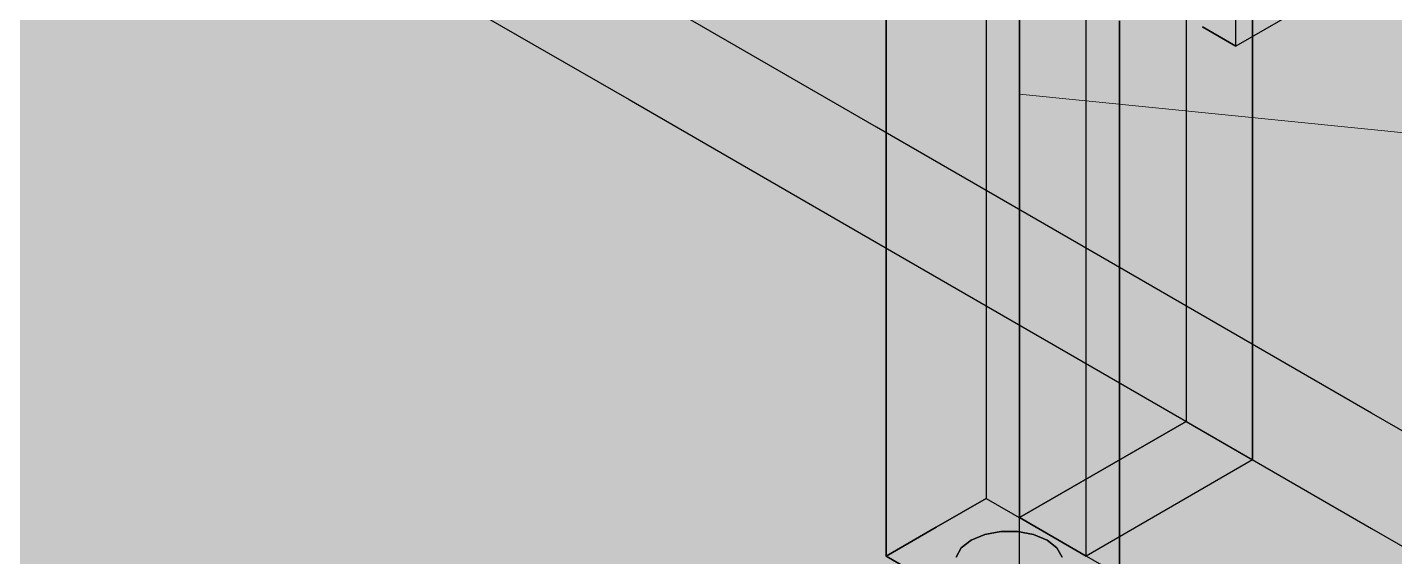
# Model space of a CAD drawing. Header units: metres. Extents: x 0 to 18.2, y -10 to 8.9.
# Drawn here: x 2.039 to 3.816, y 2.974 to 3.662 of the extents above; entities that cross this region are included whole.
import ezdxf

# ---------------------------------------------------------------- set-up
doc = ezdxf.new("R2010")
doc.units = ezdxf.units.M
doc.header["$LTSCALE"] = 0.25
doc.layers.add('ISO-ARISTAS', color=8, linetype='CONTINUOUS')
doc.layers.add('ISO-CONCRETO-SUP', color=254, linetype='CONTINUOUS', true_color=0xe8e8e8)
doc.layers.add('LLAMADAS', color=30, linetype='CONTINUOUS', lineweight=18)

msp = doc.modelspace()

# ---------------------------------------------------------------- linework, layer by layer
at = {"layer": 'ISO-ARISTAS', "color": 250}
for p, q in [((3.6317, 3.6501), (3.6317, 3.9251)), ((3.6317, 3.9251), (3.6317, 3.6501)), ((3.3286, 3.5751), (3.3286, 3.8501)), ((3.3286, 3.8501), (3.3286, 3.5751)), ((3.4152, 3.5251), (3.4152, 3.8001)), ((3.4152, 3.5251), (3.4152, 3.8001)), ((3.2853, 3.77), (3.2853, 3.65)), ((3.2853, 3.77), (3.2853, 3.65)), ((2.4997, 3.7536), (2.8213, 3.5679)), ((2.4997, 3.7536), (2.8213, 3.5679)), ((3.143, 3.5321), (2.8213, 3.7179)), ((3.143, 3.5321), (2.8213, 3.7179)), ((3.3286, 3.595), (3.3286, 3.715)), ((3.3286, 3.595), (3.3286, 3.715)), ((3.5451, 3.7001), (3.5451, 3.425)), ((3.5451, 3.7001), (3.5451, 3.425)), ((3.7413, 3.7132), (3.61, 3.6375)), ((3.7413, 3.7132), (3.61, 3.6375)), ((3.61, 3.6375), (3.61, 3.7125)), ((3.61, 3.6375), (3.61, 3.7125)), ((3.1554, 3.575), (3.1554, 3.695)), ((3.1554, 3.695), (3.1554, 3.575)), ((3.4585, 3.55), (3.4585, 3.67)), ((3.4585, 3.67), (3.4585, 3.55)), ((3.61, 3.6375), (3.5667, 3.6625)), ((3.5667, 3.6625), (3.61, 3.6375)), ((3.2853, 3.65), (3.2853, 3.53)), ((3.2853, 3.65), (3.2853, 3.53)), ((3.6317, 3.375), (3.6317, 3.6501)), ((3.6317, 3.6501), (3.6317, 3.375)), ((3.3286, 3.475), (3.3286, 3.595)), ((3.3286, 3.475), (3.3286, 3.595)), ((3.1554, 3.455), (3.1554, 3.575)), ((3.1554, 3.575), (3.1554, 3.455)), ((3.3286, 3.3), (3.3286, 3.5751)), ((3.3286, 3.5751), (3.3286, 3.3)), ((2.8213, 3.5679), (3.143, 3.3821)), ((2.8213, 3.5679), (3.143, 3.3821)), ((3.4585, 3.43), (3.4585, 3.55)), ((3.4585, 3.55), (3.4585, 3.43)), ((3.4647, 3.3464), (3.143, 3.5321)), ((3.4647, 3.3464), (3.143, 3.5321)), ((3.2853, 3.53), (3.2853, 3.41)), ((3.2853, 3.53), (3.2853, 3.41)), ((3.4152, 3.25), (3.4152, 3.5251)), ((3.4152, 3.25), (3.4152, 3.5251)), ((3.3286, 3.355), (3.3286, 3.475)), ((3.3286, 3.355), (3.3286, 3.475)), ((3.1554, 3.335), (3.1554, 3.455)), ((3.1554, 3.455), (3.1554, 3.335)), ((3.4585, 3.31), (3.4585, 3.43)), ((3.4585, 3.43), (3.4585, 3.31)), ((3.5451, 3.425), (3.5451, 3.15)), ((3.5451, 3.425), (3.5451, 3.15)), ((3.2853, 3.41), (3.2853, 3.29)), ((3.2853, 3.41), (3.2853, 3.29)), ((3.143, 3.3821), (3.4647, 3.1964)), ((3.143, 3.3821), (3.4647, 3.1964)), ((3.6317, 3.1), (3.6317, 3.375)), ((3.6317, 3.375), (3.6317, 3.1)), ((3.3286, 3.235), (3.3286, 3.355)), ((3.3286, 3.235), (3.3286, 3.355)), ((3.7863, 3.1607), (3.4647, 3.3464)), ((3.7863, 3.1607), (3.4647, 3.3464)), ((3.1554, 3.215), (3.1554, 3.335)), ((3.1554, 3.335), (3.1554, 3.215)), ((3.4585, 3.19), (3.4585, 3.31)), ((3.4585, 3.31), (3.4585, 3.19)), ((3.2853, 3.29), (3.2853, 3.17)), ((3.2853, 3.29), (3.2853, 3.17)), ((3.3286, 3.025), (3.3286, 3.3)), ((3.3286, 3.3), (3.3286, 3.025)), ((3.3286, 3.115), (3.3286, 3.235)), ((3.3286, 3.115), (3.3286, 3.235)), ((3.4152, 2.975), (3.4152, 3.25)), ((3.4152, 2.975), (3.4152, 3.25)), ((3.1554, 3.095), (3.1554, 3.215)), ((3.1554, 3.215), (3.1554, 3.095)), ((3.4585, 3.07), (3.4585, 3.19)), ((3.4585, 3.19), (3.4585, 3.07)), ((3.4647, 3.1964), (3.7863, 3.0107)), ((3.4647, 3.1964), (3.7863, 3.0107)), ((3.2853, 3.17), (3.2853, 3.05)), ((3.2853, 3.17), (3.2853, 3.05)), ((3.3286, 3.025), (3.5451, 3.15)), ((3.5451, 3.15), (3.3286, 3.025)), ((3.5451, 3.15), (3.6317, 3.1)), ((3.5451, 3.15), (3.6317, 3.1)), ((4.108, 2.975), (3.7863, 3.1607)), ((4.108, 2.975), (3.7863, 3.1607)), ((3.3286, 2.995), (3.3286, 3.115)), ((3.3286, 2.995), (3.3286, 3.115)), ((3.1554, 2.975), (3.1554, 3.095)), ((3.1554, 3.095), (3.1554, 2.975)), ((3.6317, 3.1), (3.4152, 2.975)), ((3.6317, 3.1), (3.4152, 2.975)), ((3.4585, 2.95), (3.4585, 3.07)), ((3.4585, 3.07), (3.4585, 2.95)), ((3.2203, 3.0125), (3.2853, 3.05)), ((3.2853, 3.05), (3.2203, 3.0125)), ((3.2853, 3.05), (3.3719, 3)), ((3.2853, 3.05), (3.3719, 3)), ((3.4152, 2.975), (3.3286, 3.025)), ((3.3286, 3.025), (3.4152, 2.975)), ((3.1554, 2.975), (3.2203, 3.0125)), ((3.2203, 3.0125), (3.1554, 2.975)), ((3.2835, 3.0032), (3.2658, 2.9957)), ((3.2658, 2.9957), (3.2835, 3.0032)), ((3.3042, 3.0071), (3.2835, 3.0032)), ((3.2835, 3.0032), (3.3042, 3.0071)), ((3.3261, 3.0071), (3.3042, 3.0071)), ((3.3042, 3.0071), (3.3261, 3.0071)), ((3.3469, 3.0032), (3.3261, 3.0071)), ((3.3261, 3.0071), (3.3469, 3.0032)), ((3.3645, 2.9957), (3.3469, 3.0032)), ((3.3469, 3.0032), (3.3645, 2.9957)), ((3.7863, 3.0107), (4.108, 2.825)), ((3.7863, 3.0107), (4.108, 2.825)), ((3.253, 2.9855), (3.2462, 2.9736)), ((3.2462, 2.9736), (3.253, 2.9855)), ((3.253, 2.9855), (3.2658, 2.9957)), ((3.2658, 2.9957), (3.253, 2.9855)), ((3.3286, 2.875), (3.3286, 2.995)), ((3.3286, 2.875), (3.3286, 2.995)), ((3.3645, 2.9957), (3.3774, 2.9855)), ((3.3774, 2.9855), (3.3645, 2.9957)), ((3.3719, 3), (3.4585, 2.95)), ((3.3719, 3), (3.4585, 2.95)), ((3.3841, 2.9736), (3.3774, 2.9855)), ((3.3774, 2.9855), (3.3841, 2.9736)), ((3.242, 2.925), (3.1554, 2.975)), ((3.1554, 2.975), (3.242, 2.925))]:
    msp.add_line(p, q, dxfattribs=at)
at = {"layer": 'ISO-CONCRETO-SUP', "true_color": 0x575d65}
for points in [[(3.5451, 3.7001), (3.3286, 3.5751), (3.5451, 3.9751), (3.3286, 3.8501)], [(3.6317, 3.6501), (3.4152, 3.5251), (3.6317, 3.9251), (3.4152, 3.8001)], [(3.7413, 3.7132), (3.61, 3.6375), (3.7413, 3.7882), (3.61, 3.7125)], [(3.5451, 3.425), (3.3286, 3.3), (3.5451, 3.7001), (3.3286, 3.5751)], [(3.6317, 3.375), (3.4152, 3.25), (3.6317, 3.6501), (3.4152, 3.5251)], [(3.5451, 3.15), (3.3286, 3.025), (3.5451, 3.425), (3.3286, 3.3)], [(3.6317, 3.1), (3.4152, 2.975), (3.6317, 3.375), (3.4152, 3.25)]]:
    msp.add_solid(points, dxfattribs=at)
at = {"layer": 'ISO-CONCRETO-SUP', "true_color": 0x616771}
for points in [[(3.5451, 3.7001), (3.6317, 3.6501), (3.5451, 3.9751), (3.6317, 3.9251)], [(3.3286, 3.5751), (3.4152, 3.5251), (3.3286, 3.8501), (3.4152, 3.8001)], [(3.5667, 3.6625), (3.61, 3.6375), (3.5667, 3.7375), (3.61, 3.7125)], [(3.5451, 3.425), (3.6317, 3.375), (3.5451, 3.7001), (3.6317, 3.6501)], [(3.3286, 3.3), (3.4152, 3.25), (3.3286, 3.5751), (3.4152, 3.5251)], [(3.5451, 3.15), (3.6317, 3.1), (3.5451, 3.425), (3.6317, 3.375)], [(3.3286, 3.025), (3.4152, 2.975), (3.3286, 3.3), (3.4152, 3.25)]]:
    msp.add_solid(points, dxfattribs=at)
at = {"layer": 'ISO-CONCRETO-SUP', "true_color": 0xb9c7a5}
for points in [[(2.178, 3.9393), (2.4997, 3.7536), (1.9074, 3.783), (2.229, 3.5973)], [(1.9074, 3.783), (2.229, 3.5973), (1.6367, 3.6268), (1.9584, 3.4411)], [(2.4997, 3.7536), (2.8213, 3.5679), (2.229, 3.5973), (2.5507, 3.4116)], [(2.229, 3.5973), (2.5507, 3.4116), (1.9584, 3.4411), (2.2801, 3.2554)], [(2.8213, 3.5679), (3.143, 3.3821), (2.5507, 3.4116), (2.8724, 3.2259)], [(1.9584, 3.4411), (2.2801, 3.2554), (1.6878, 3.2848), (2.0094, 3.0991)], [(2.5507, 3.4116), (2.8724, 3.2259), (2.2801, 3.2554), (2.6017, 3.0696)], [(3.143, 3.3821), (3.4647, 3.1964), (2.8724, 3.2259), (3.194, 3.0402)], [(2.2801, 3.2554), (2.6017, 3.0696), (2.0094, 3.0991), (2.3311, 2.9134)], [(2.8724, 3.2259), (3.194, 3.0402), (2.6017, 3.0696), (2.9234, 2.8839)], [(3.4647, 3.1964), (3.7863, 3.0107), (3.194, 3.0402), (3.5157, 2.8545)], [(2.0094, 3.0991), (2.3311, 2.9134), (1.7388, 2.9429), (2.0605, 2.7571)], [(2.6017, 3.0696), (2.9234, 2.8839), (2.3311, 2.9134), (2.6528, 2.7277)], [(3.194, 3.0402), (3.5157, 2.8545), (2.9234, 2.8839), (3.2451, 2.6982)], [(3.7863, 3.0107), (4.108, 2.825), (3.5157, 2.8545), (3.8374, 2.6688)]]:
    msp.add_solid(points, dxfattribs=at)
at = {"layer": 'ISO-CONCRETO-SUP', "true_color": 0xb5b3ad}
for points in [[(2.4997, 3.7536), (2.8213, 3.5679), (2.4997, 3.9036), (2.8213, 3.7179)], [(2.8213, 3.5679), (3.143, 3.3821), (2.8213, 3.7179), (3.143, 3.5321)], [(3.143, 3.3821), (3.4647, 3.1964), (3.143, 3.5321), (3.4647, 3.3464)], [(3.4647, 3.1964), (3.7863, 3.0107), (3.4647, 3.3464), (3.7863, 3.1607)], [(3.7863, 3.0107), (4.108, 2.825), (3.7863, 3.1607), (4.108, 2.975)]]:
    msp.add_solid(points, dxfattribs=at)
at = {"layer": 'ISO-CONCRETO-SUP', "true_color": 0xc9c7c0}
for points in [[(3.1461, 3.9054), (3.4678, 3.7196), (2.8213, 3.7179), (3.143, 3.5321)], [(3.7925, 3.9071), (4.1142, 3.7214), (3.4678, 3.7196), (3.7894, 3.5339)], [(3.4678, 3.7196), (3.7894, 3.5339), (3.143, 3.5321), (3.4647, 3.3464)], [(4.1142, 3.7214), (4.4359, 3.5357), (3.7894, 3.5339), (4.1111, 3.3482)], [(3.7894, 3.5339), (4.1111, 3.3482), (3.4647, 3.3464), (3.7863, 3.1607)], [(4.1111, 3.3482), (4.4328, 3.1625), (3.7863, 3.1607), (4.108, 2.975)]]:
    msp.add_solid(points, dxfattribs=at)
at = {"layer": 'ISO-CONCRETO-SUP', "true_color": 0xb2b2ad}
for points in [[(3.1554, 3.695), (3.242, 3.645), (3.1554, 3.815), (3.242, 3.765)], [(3.2853, 3.65), (3.3719, 3.6), (3.2853, 3.77), (3.3719, 3.72)], [(3.242, 3.645), (3.3286, 3.595), (3.242, 3.765), (3.3286, 3.715)], [(3.3719, 3.6), (3.4585, 3.55), (3.3719, 3.72), (3.4585, 3.67)], [(3.1554, 3.575), (3.242, 3.525), (3.1554, 3.695), (3.242, 3.645)], [(3.242, 3.525), (3.3286, 3.475), (3.242, 3.645), (3.3286, 3.595)], [(3.2853, 3.53), (3.3719, 3.48), (3.2853, 3.65), (3.3719, 3.6)], [(3.3719, 3.48), (3.4585, 3.43), (3.3719, 3.6), (3.4585, 3.55)], [(3.1554, 3.455), (3.242, 3.405), (3.1554, 3.575), (3.242, 3.525)], [(3.242, 3.405), (3.3286, 3.355), (3.242, 3.525), (3.3286, 3.475)], [(3.2853, 3.41), (3.3719, 3.36), (3.2853, 3.53), (3.3719, 3.48)], [(3.3719, 3.36), (3.4585, 3.31), (3.3719, 3.48), (3.4585, 3.43)], [(3.1554, 3.335), (3.242, 3.285), (3.1554, 3.455), (3.242, 3.405)], [(3.242, 3.285), (3.3286, 3.235), (3.242, 3.405), (3.3286, 3.355)], [(3.2853, 3.29), (3.3719, 3.24), (3.2853, 3.41), (3.3719, 3.36)], [(3.3719, 3.24), (3.4585, 3.19), (3.3719, 3.36), (3.4585, 3.31)], [(3.1554, 3.215), (3.242, 3.165), (3.1554, 3.335), (3.242, 3.285)], [(3.2853, 3.17), (3.3719, 3.12), (3.2853, 3.29), (3.3719, 3.24)], [(3.242, 3.165), (3.3286, 3.115), (3.242, 3.285), (3.3286, 3.235)], [(3.3719, 3.12), (3.4585, 3.07), (3.3719, 3.24), (3.4585, 3.19)], [(3.1554, 3.095), (3.242, 3.045), (3.1554, 3.215), (3.242, 3.165)], [(3.242, 3.045), (3.3286, 2.995), (3.242, 3.165), (3.3286, 3.115)], [(3.2853, 3.05), (3.3719, 3), (3.2853, 3.17), (3.3719, 3.12)], [(3.3719, 3), (3.4585, 2.95), (3.3719, 3.12), (3.4585, 3.07)], [(3.1554, 2.975), (3.242, 2.925), (3.1554, 3.095), (3.242, 3.045)], [(3.242, 2.925), (3.3286, 2.875), (3.242, 3.045), (3.3286, 2.995)]]:
    msp.add_solid(points, dxfattribs=at)
at = {"layer": 'ISO-CONCRETO-SUP', "true_color": 0x9f9f9b}
for points in [[(3.4585, 3.67), (3.3935, 3.6325), (3.4585, 3.79), (3.3935, 3.7525)], [(3.2853, 3.65), (3.2203, 3.6125), (3.2853, 3.77), (3.2203, 3.7325)], [(3.3935, 3.6325), (3.3286, 3.595), (3.3935, 3.7525), (3.3286, 3.715)], [(3.2203, 3.6125), (3.1554, 3.575), (3.2203, 3.7325), (3.1554, 3.695)], [(3.4585, 3.55), (3.3935, 3.5125), (3.4585, 3.67), (3.3935, 3.6325)], [(3.2853, 3.53), (3.2203, 3.4925), (3.2853, 3.65), (3.2203, 3.6125)], [(3.3935, 3.5125), (3.3286, 3.475), (3.3935, 3.6325), (3.3286, 3.595)], [(3.2203, 3.4925), (3.1554, 3.455), (3.2203, 3.6125), (3.1554, 3.575)], [(3.4585, 3.43), (3.3935, 3.3925), (3.4585, 3.55), (3.3935, 3.5125)], [(3.2853, 3.41), (3.2203, 3.3725), (3.2853, 3.53), (3.2203, 3.4925)], [(3.3935, 3.3925), (3.3286, 3.355), (3.3935, 3.5125), (3.3286, 3.475)], [(3.2203, 3.3725), (3.1554, 3.335), (3.2203, 3.4925), (3.1554, 3.455)], [(3.4585, 3.31), (3.3935, 3.2725), (3.4585, 3.43), (3.3935, 3.3925)], [(3.2853, 3.29), (3.2203, 3.2525), (3.2853, 3.41), (3.2203, 3.3725)], [(3.3935, 3.2725), (3.3286, 3.235), (3.3935, 3.3925), (3.3286, 3.355)], [(3.2203, 3.2525), (3.1554, 3.215), (3.2203, 3.3725), (3.1554, 3.335)], [(3.4585, 3.19), (3.3935, 3.1525), (3.4585, 3.31), (3.3935, 3.2725)], [(3.2853, 3.17), (3.2203, 3.1325), (3.2853, 3.29), (3.2203, 3.2525)], [(3.3935, 3.1525), (3.3286, 3.115), (3.3935, 3.2725), (3.3286, 3.235)], [(3.2203, 3.1325), (3.1554, 3.095), (3.2203, 3.2525), (3.1554, 3.215)], [(3.4585, 3.07), (3.3935, 3.0325), (3.4585, 3.19), (3.3935, 3.1525)], [(3.2853, 3.05), (3.2203, 3.0125), (3.2853, 3.17), (3.2203, 3.1325)], [(3.3935, 3.0325), (3.3286, 2.995), (3.3935, 3.1525), (3.3286, 3.115)], [(3.2203, 3.0125), (3.1554, 2.975), (3.2203, 3.1325), (3.1554, 3.095)], [(3.4585, 2.95), (3.3935, 2.9125), (3.4585, 3.07), (3.3935, 3.0325)], [(3.3935, 2.9125), (3.3286, 2.875), (3.3935, 3.0325), (3.3286, 2.995)]]:
    msp.add_solid(points, dxfattribs=at)
at = {"layer": 'ISO-CONCRETO-SUP', "true_color": 0x73889d}
for points in [[(3.2462, 3.7736), (3.2462, 3.7609), (3.2462, 3.6736), (3.2462, 3.6609)], [(3.3841, 3.7609), (3.3841, 3.7736), (3.3841, 3.6609), (3.3841, 3.6736)], [(3.2462, 3.6736), (3.2462, 3.6609), (3.2462, 3.5736), (3.2462, 3.5609)], [(3.3841, 3.6609), (3.3841, 3.6736), (3.3841, 3.5609), (3.3841, 3.5736)], [(3.2462, 3.5736), (3.2462, 3.5609), (3.2462, 3.4736), (3.2462, 3.4609)], [(3.3841, 3.5609), (3.3841, 3.5736), (3.3841, 3.4609), (3.3841, 3.4736)], [(3.2462, 3.4736), (3.2462, 3.4609), (3.2462, 3.3736), (3.2462, 3.3609)], [(3.3841, 3.4609), (3.3841, 3.4736), (3.3841, 3.3609), (3.3841, 3.3736)], [(3.2462, 3.3736), (3.2462, 3.3609), (3.2462, 3.2736), (3.2462, 3.2609)], [(3.3841, 3.3609), (3.3841, 3.3736), (3.3841, 3.2609), (3.3841, 3.2736)], [(3.2462, 3.2736), (3.2462, 3.2609), (3.2462, 3.1736), (3.2462, 3.1609)], [(3.3841, 3.2609), (3.3841, 3.2736), (3.3841, 3.1609), (3.3841, 3.1736)], [(3.2462, 3.1736), (3.2462, 3.1609), (3.2462, 3.0736), (3.2462, 3.0609)], [(3.3841, 3.1609), (3.3841, 3.1736), (3.3841, 3.0609), (3.3841, 3.0736)], [(3.2462, 3.0736), (3.2462, 3.0609), (3.2462, 2.9736), (3.2462, 2.9609)], [(3.3841, 3.0609), (3.3841, 3.0736), (3.3841, 2.9609), (3.3841, 2.9736)]]:
    msp.add_solid(points, dxfattribs=at)
at = {"layer": 'ISO-CONCRETO-SUP', "true_color": 0x8199b0}
for points in [[(3.2462, 3.7609), (3.253, 3.749), (3.2462, 3.6609), (3.253, 3.649)], [(3.3841, 3.6736), (3.3774, 3.6855), (3.3841, 3.5736), (3.3774, 3.5855)], [(3.2462, 3.6609), (3.253, 3.649), (3.2462, 3.5609), (3.253, 3.549)], [(3.3841, 3.5736), (3.3774, 3.5855), (3.3841, 3.4736), (3.3774, 3.4855)], [(3.2462, 3.5609), (3.253, 3.549), (3.2462, 3.4609), (3.253, 3.449)], [(3.3841, 3.4736), (3.3774, 3.4855), (3.3841, 3.3736), (3.3774, 3.3855)], [(3.2462, 3.4609), (3.253, 3.449), (3.2462, 3.3609), (3.253, 3.349)], [(3.3841, 3.3736), (3.3774, 3.3855), (3.3841, 3.2736), (3.3774, 3.2855)], [(3.2462, 3.3609), (3.253, 3.349), (3.2462, 3.2609), (3.253, 3.249)], [(3.3841, 3.2736), (3.3774, 3.2855), (3.3841, 3.1736), (3.3774, 3.1855)], [(3.2462, 3.2609), (3.253, 3.249), (3.2462, 3.1609), (3.253, 3.149)], [(3.3841, 3.1736), (3.3774, 3.1855), (3.3841, 3.0736), (3.3774, 3.0855)], [(3.2462, 3.1609), (3.253, 3.149), (3.2462, 3.0609), (3.253, 3.049)], [(3.3841, 3.0736), (3.3774, 3.0855), (3.3841, 2.9736), (3.3774, 2.9855)], [(3.2462, 3.0609), (3.253, 3.049), (3.2462, 2.9609), (3.253, 2.949)]]:
    msp.add_solid(points, dxfattribs=at)
at = {"layer": 'ISO-CONCRETO-SUP', "true_color": 0x6d8195}
for points in [[(3.3774, 3.749), (3.3841, 3.7609), (3.3774, 3.649), (3.3841, 3.6609)], [(3.253, 3.6855), (3.2462, 3.6736), (3.253, 3.5855), (3.2462, 3.5736)], [(3.3774, 3.649), (3.3841, 3.6609), (3.3774, 3.549), (3.3841, 3.5609)], [(3.253, 3.5855), (3.2462, 3.5736), (3.253, 3.4855), (3.2462, 3.4736)], [(3.3774, 3.549), (3.3841, 3.5609), (3.3774, 3.449), (3.3841, 3.4609)], [(3.253, 3.4855), (3.2462, 3.4736), (3.253, 3.3855), (3.2462, 3.3736)], [(3.3774, 3.449), (3.3841, 3.4609), (3.3774, 3.349), (3.3841, 3.3609)], [(3.253, 3.3855), (3.2462, 3.3736), (3.253, 3.2855), (3.2462, 3.2736)], [(3.3774, 3.349), (3.3841, 3.3609), (3.3774, 3.249), (3.3841, 3.2609)], [(3.253, 3.2855), (3.2462, 3.2736), (3.253, 3.1855), (3.2462, 3.1736)], [(3.3774, 3.249), (3.3841, 3.2609), (3.3774, 3.149), (3.3841, 3.1609)], [(3.253, 3.1855), (3.2462, 3.1736), (3.253, 3.0855), (3.2462, 3.0736)], [(3.3774, 3.149), (3.3841, 3.1609), (3.3774, 3.049), (3.3841, 3.0609)], [(3.253, 3.0855), (3.2462, 3.0736), (3.253, 2.9855), (3.2462, 2.9736)], [(3.3774, 3.049), (3.3841, 3.0609), (3.3774, 2.949), (3.3841, 2.9609)]]:
    msp.add_solid(points, dxfattribs=at)
at = {"layer": 'ISO-CONCRETO-SUP', "true_color": 0x8da7c1}
for points in [[(3.253, 3.749), (3.2658, 3.7388), (3.253, 3.649), (3.2658, 3.6387)], [(3.3774, 3.6855), (3.3645, 3.6957), (3.3774, 3.5855), (3.3645, 3.5957)], [(3.253, 3.649), (3.2658, 3.6387), (3.253, 3.549), (3.2658, 3.5387)], [(3.3774, 3.5855), (3.3645, 3.5957), (3.3774, 3.4855), (3.3645, 3.4957)], [(3.253, 3.549), (3.2658, 3.5387), (3.253, 3.449), (3.2658, 3.4387)], [(3.3774, 3.4855), (3.3645, 3.4957), (3.3774, 3.3855), (3.3645, 3.3958)], [(3.253, 3.449), (3.2658, 3.4387), (3.253, 3.349), (3.2658, 3.3388)], [(3.3774, 3.3855), (3.3645, 3.3958), (3.3774, 3.2855), (3.3645, 3.2957)], [(3.253, 3.349), (3.2658, 3.3388), (3.253, 3.249), (3.2658, 3.2388)], [(3.3774, 3.2855), (3.3645, 3.2957), (3.3774, 3.1855), (3.3645, 3.1957)], [(3.253, 3.249), (3.2658, 3.2388), (3.253, 3.149), (3.2658, 3.1387)], [(3.3774, 3.1855), (3.3645, 3.1957), (3.3774, 3.0855), (3.3645, 3.0957)], [(3.253, 3.149), (3.2658, 3.1387), (3.253, 3.049), (3.2658, 3.0388)], [(3.3774, 3.0855), (3.3645, 3.0957), (3.3774, 2.9855), (3.3645, 2.9957)], [(3.253, 3.049), (3.2658, 3.0388), (3.253, 2.949), (3.2658, 2.9387)]]:
    msp.add_solid(points, dxfattribs=at)
at = {"layer": 'ISO-CONCRETO-SUP', "true_color": 0x95b1cc}
for points in [[(3.2658, 3.7388), (3.2835, 3.7313), (3.2658, 3.6387), (3.2835, 3.6313)], [(3.3645, 3.6957), (3.3469, 3.7032), (3.3645, 3.5957), (3.3469, 3.6032)], [(3.2658, 3.6387), (3.2835, 3.6313), (3.2658, 3.5387), (3.2835, 3.5313)], [(3.3645, 3.5957), (3.3469, 3.6032), (3.3645, 3.4957), (3.3469, 3.5032)], [(3.2658, 3.5387), (3.2835, 3.5313), (3.2658, 3.4387), (3.2835, 3.4313)], [(3.3645, 3.4957), (3.3469, 3.5032), (3.3645, 3.3958), (3.3469, 3.4032)], [(3.2658, 3.4387), (3.2835, 3.4313), (3.2658, 3.3388), (3.2835, 3.3313)], [(3.3645, 3.3958), (3.3469, 3.4032), (3.3645, 3.2957), (3.3469, 3.3032)], [(3.2658, 3.3388), (3.2835, 3.3313), (3.2658, 3.2388), (3.2835, 3.2313)], [(3.3645, 3.2957), (3.3469, 3.3032), (3.3645, 3.1957), (3.3469, 3.2032)], [(3.2658, 3.2388), (3.2835, 3.2313), (3.2658, 3.1387), (3.2835, 3.1313)], [(3.3645, 3.1957), (3.3469, 3.2032), (3.3645, 3.0957), (3.3469, 3.1032)], [(3.2658, 3.1387), (3.2835, 3.1313), (3.2658, 3.0388), (3.2835, 3.0313)], [(3.3645, 3.0957), (3.3469, 3.1032), (3.3645, 2.9957), (3.3469, 3.0032)], [(3.2658, 3.0388), (3.2835, 3.0313), (3.2658, 2.9387), (3.2835, 2.9313)]]:
    msp.add_solid(points, dxfattribs=at)
at = {"layer": 'ISO-CONCRETO-SUP', "true_color": 0x88a2bb}
for points in [[(3.3469, 3.7313), (3.3645, 3.7388), (3.3469, 3.6313), (3.3645, 3.6387)], [(3.2835, 3.7032), (3.2658, 3.6957), (3.2835, 3.6032), (3.2658, 3.5957)], [(3.3469, 3.6313), (3.3645, 3.6387), (3.3469, 3.5313), (3.3645, 3.5387)], [(3.2835, 3.6032), (3.2658, 3.5957), (3.2835, 3.5032), (3.2658, 3.4957)], [(3.3469, 3.5313), (3.3645, 3.5387), (3.3469, 3.4313), (3.3645, 3.4387)], [(3.2835, 3.5032), (3.2658, 3.4957), (3.2835, 3.4032), (3.2658, 3.3958)], [(3.3469, 3.4313), (3.3645, 3.4387), (3.3469, 3.3313), (3.3645, 3.3388)], [(3.2835, 3.4032), (3.2658, 3.3958), (3.2835, 3.3032), (3.2658, 3.2957)], [(3.3469, 3.3313), (3.3645, 3.3388), (3.3469, 3.2313), (3.3645, 3.2388)], [(3.2835, 3.3032), (3.2658, 3.2957), (3.2835, 3.2032), (3.2658, 3.1957)], [(3.3469, 3.2313), (3.3645, 3.2388), (3.3469, 3.1313), (3.3645, 3.1387)], [(3.2835, 3.2032), (3.2658, 3.1957), (3.2835, 3.1032), (3.2658, 3.0957)], [(3.3469, 3.1313), (3.3645, 3.1387), (3.3469, 3.0313), (3.3645, 3.0388)], [(3.2835, 3.1032), (3.2658, 3.0957), (3.2835, 3.0032), (3.2658, 2.9957)], [(3.3469, 3.0313), (3.3645, 3.0388), (3.3469, 2.9313), (3.3645, 2.9387)]]:
    msp.add_solid(points, dxfattribs=at)
at = {"layer": 'ISO-CONCRETO-SUP', "true_color": 0x7c93a9}
for points in [[(3.3645, 3.7388), (3.3774, 3.749), (3.3645, 3.6387), (3.3774, 3.649)], [(3.2658, 3.6957), (3.253, 3.6855), (3.2658, 3.5957), (3.253, 3.5855)], [(3.3645, 3.6387), (3.3774, 3.649), (3.3645, 3.5387), (3.3774, 3.549)], [(3.2658, 3.5957), (3.253, 3.5855), (3.2658, 3.4957), (3.253, 3.4855)], [(3.3645, 3.5387), (3.3774, 3.549), (3.3645, 3.4387), (3.3774, 3.449)], [(3.2658, 3.4957), (3.253, 3.4855), (3.2658, 3.3958), (3.253, 3.3855)], [(3.3645, 3.4387), (3.3774, 3.449), (3.3645, 3.3388), (3.3774, 3.349)], [(3.2658, 3.3958), (3.253, 3.3855), (3.2658, 3.2957), (3.253, 3.2855)], [(3.3645, 3.3388), (3.3774, 3.349), (3.3645, 3.2388), (3.3774, 3.249)], [(3.2658, 3.2957), (3.253, 3.2855), (3.2658, 3.1957), (3.253, 3.1855)], [(3.3645, 3.2388), (3.3774, 3.249), (3.3645, 3.1387), (3.3774, 3.149)], [(3.2658, 3.1957), (3.253, 3.1855), (3.2658, 3.0957), (3.253, 3.0855)], [(3.3645, 3.1387), (3.3774, 3.149), (3.3645, 3.0388), (3.3774, 3.049)], [(3.2658, 3.0957), (3.253, 3.0855), (3.2658, 2.9957), (3.253, 2.9855)], [(3.3645, 3.0388), (3.3774, 3.049), (3.3645, 2.9387), (3.3774, 2.949)]]:
    msp.add_solid(points, dxfattribs=at)
at = {"layer": 'ISO-CONCRETO-SUP', "true_color": 0x6b737d}
for points in [[(3.6979, 3.7382), (3.7413, 3.7132), (3.5667, 3.6625), (3.61, 3.6375)], [(3.5451, 3.15), (3.6317, 3.1), (3.3286, 3.025), (3.4152, 2.975)]]:
    msp.add_solid(points, dxfattribs=at)
at = {"layer": 'ISO-CONCRETO-SUP', "true_color": 0x99b6d1}
for points in [[(3.2835, 3.7313), (3.3042, 3.7274), (3.2835, 3.6313), (3.3042, 3.6274)], [(3.3469, 3.7032), (3.3261, 3.7071), (3.3469, 3.6032), (3.3261, 3.6071)], [(3.2835, 3.6313), (3.3042, 3.6274), (3.2835, 3.5313), (3.3042, 3.5274)], [(3.3469, 3.6032), (3.3261, 3.6071), (3.3469, 3.5032), (3.3261, 3.5071)], [(3.2835, 3.5313), (3.3042, 3.5274), (3.2835, 3.4313), (3.3042, 3.4274)], [(3.3469, 3.5032), (3.3261, 3.5071), (3.3469, 3.4032), (3.3261, 3.4071)], [(3.2835, 3.4313), (3.3042, 3.4274), (3.2835, 3.3313), (3.3042, 3.3274)], [(3.3469, 3.4032), (3.3261, 3.4071), (3.3469, 3.3032), (3.3261, 3.3071)], [(3.2835, 3.3313), (3.3042, 3.3274), (3.2835, 3.2313), (3.3042, 3.2274)], [(3.3469, 3.3032), (3.3261, 3.3071), (3.3469, 3.2032), (3.3261, 3.2071)], [(3.2835, 3.2313), (3.3042, 3.2274), (3.2835, 3.1313), (3.3042, 3.1274)], [(3.3469, 3.2032), (3.3261, 3.2071), (3.3469, 3.1032), (3.3261, 3.1071)], [(3.2835, 3.1313), (3.3042, 3.1274), (3.2835, 3.0313), (3.3042, 3.0274)], [(3.3469, 3.1032), (3.3261, 3.1071), (3.3469, 3.0032), (3.3261, 3.0071)], [(3.2835, 3.0313), (3.3042, 3.0274), (3.2835, 2.9313), (3.3042, 2.9274)]]:
    msp.add_solid(points, dxfattribs=at)
at = {"layer": 'ISO-CONCRETO-SUP', "true_color": 0x98b5d0}
for points in [[(3.3042, 3.7274), (3.3261, 3.7274), (3.3042, 3.6274), (3.3261, 3.6274)], [(3.3261, 3.7071), (3.3042, 3.7071), (3.3261, 3.6071), (3.3042, 3.6071)], [(3.3042, 3.6274), (3.3261, 3.6274), (3.3042, 3.5274), (3.3261, 3.5274)], [(3.3261, 3.6071), (3.3042, 3.6071), (3.3261, 3.5071), (3.3042, 3.5071)], [(3.3042, 3.5274), (3.3261, 3.5274), (3.3042, 3.4274), (3.3261, 3.4274)], [(3.3261, 3.5071), (3.3042, 3.5071), (3.3261, 3.4071), (3.3042, 3.4071)], [(3.3042, 3.4274), (3.3261, 3.4274), (3.3042, 3.3274), (3.3261, 3.3274)], [(3.3261, 3.4071), (3.3042, 3.4071), (3.3261, 3.3071), (3.3042, 3.3071)], [(3.3042, 3.3274), (3.3261, 3.3274), (3.3042, 3.2274), (3.3261, 3.2274)], [(3.3261, 3.3071), (3.3042, 3.3071), (3.3261, 3.2071), (3.3042, 3.2071)], [(3.3042, 3.2274), (3.3261, 3.2274), (3.3042, 3.1274), (3.3261, 3.1274)], [(3.3261, 3.2071), (3.3042, 3.2071), (3.3261, 3.1071), (3.3042, 3.1071)], [(3.3042, 3.1274), (3.3261, 3.1274), (3.3042, 3.0274), (3.3261, 3.0274)], [(3.3261, 3.1071), (3.3042, 3.1071), (3.3261, 3.0071), (3.3042, 3.0071)], [(3.3042, 3.0274), (3.3261, 3.0274), (3.3042, 2.9274), (3.3261, 2.9274)]]:
    msp.add_solid(points, dxfattribs=at)
at = {"layer": 'ISO-CONCRETO-SUP', "true_color": 0x92aec8}
for points in [[(3.3261, 3.7274), (3.3469, 3.7313), (3.3261, 3.6274), (3.3469, 3.6313)], [(3.3042, 3.7071), (3.2835, 3.7032), (3.3042, 3.6071), (3.2835, 3.6032)], [(3.3261, 3.6274), (3.3469, 3.6313), (3.3261, 3.5274), (3.3469, 3.5313)], [(3.3042, 3.6071), (3.2835, 3.6032), (3.3042, 3.5071), (3.2835, 3.5032)], [(3.3261, 3.5274), (3.3469, 3.5313), (3.3261, 3.4274), (3.3469, 3.4313)], [(3.3042, 3.5071), (3.2835, 3.5032), (3.3042, 3.4071), (3.2835, 3.4032)], [(3.3261, 3.4274), (3.3469, 3.4313), (3.3261, 3.3274), (3.3469, 3.3313)], [(3.3042, 3.4071), (3.2835, 3.4032), (3.3042, 3.3071), (3.2835, 3.3032)], [(3.3261, 3.3274), (3.3469, 3.3313), (3.3261, 3.2274), (3.3469, 3.2313)], [(3.3042, 3.3071), (3.2835, 3.3032), (3.3042, 3.2071), (3.2835, 3.2032)], [(3.3261, 3.2274), (3.3469, 3.2313), (3.3261, 3.1274), (3.3469, 3.1313)], [(3.3042, 3.2071), (3.2835, 3.2032), (3.3042, 3.1071), (3.2835, 3.1032)], [(3.3261, 3.1274), (3.3469, 3.1313), (3.3261, 3.0274), (3.3469, 3.0313)], [(3.3042, 3.1071), (3.2835, 3.1032), (3.3042, 3.0071), (3.2835, 3.0032)], [(3.3261, 3.0274), (3.3469, 3.0313), (3.3261, 2.9274), (3.3469, 2.9313)]]:
    msp.add_solid(points, dxfattribs=at)
at = {"layer": 'ISO-CONCRETO-SUP', "true_color": 0xc5c5c0}
for points in [[(3.2853, 3.05), (3.3719, 3), (3.2203, 3.0125), (3.3069, 2.9625)], [(3.2203, 3.0125), (3.3069, 2.9625), (3.1554, 2.975), (3.242, 2.925)], [(3.3719, 3), (3.4585, 2.95), (3.3069, 2.9625), (3.3935, 2.9125)]]:
    msp.add_solid(points, dxfattribs=at)
at = {"layer": 'ISO-CONCRETO-SUP', "true_color": 0xa1c0dd}
for points in [[(3.3152, 2.9672), (3.2835, 3.0032), (3.2658, 2.9957)], [(3.3152, 2.9672), (3.3042, 3.0071), (3.2835, 3.0032)], [(3.3152, 2.9672), (3.3261, 3.0071), (3.3042, 3.0071)], [(3.3152, 2.9672), (3.3469, 3.0032), (3.3261, 3.0071)], [(3.3152, 2.9672), (3.3645, 2.9957), (3.3469, 3.0032)], [(3.3152, 2.9672), (3.253, 2.9855), (3.2462, 2.9736)], [(3.3152, 2.9672), (3.2658, 2.9957), (3.253, 2.9855)], [(3.3152, 2.9672), (3.3774, 2.9855), (3.3645, 2.9957)], [(3.3152, 2.9672), (3.3841, 2.9736), (3.3774, 2.9855)]]:
    msp.add_solid(points, dxfattribs=at)
at = {"layer": 'LLAMADAS'}
msp.add_line((6.24, 3.2831), (3.3286, 3.575), dxfattribs=at)
msp.add_solid([(3.3286, 3.575), (3.3603, 3.5602), (3.3626, 3.5832)], dxfattribs=at)

doc.saveas('drawing.dxf')
